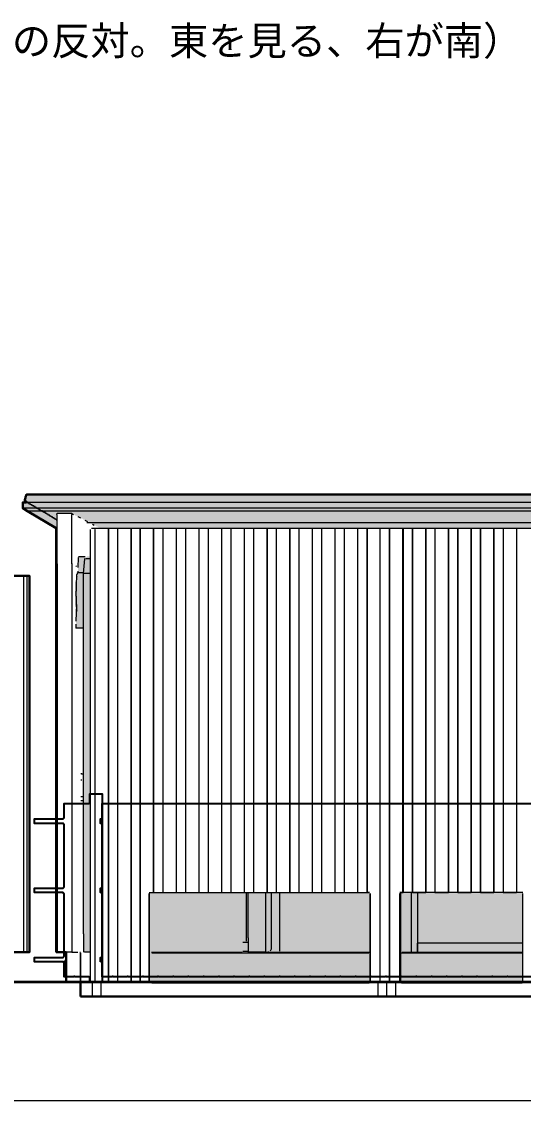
# Model space of a CAD drawing. Header units: millimetres. Extents: x 0 to 84100, y 0 to 59400.
# Drawn here: x 11975 to 17048, y 29193 to 40095 of the extents above; entities that cross this region are included whole.
import ezdxf

# ---------------------------------------------------------------- set-up
doc = ezdxf.new("R2010")
doc.units = ezdxf.units.MM
for name, color, linetype, lineweight in [('01_切断（構造・壁）', 7, 'Continuous', 35), ('09_立面の外形', 7, 'Continuous', 30), ('10_見えがかり', 7, 'Continuous', 13), ('12_見えがかり（ガラス）', 5, 'Continuous', 9), ('50_寸法', 3, 'Continuous', 9), ('80_図名・縮尺・方位', 7, 'Continuous', 18)]:
    doc.layers.add(name, color=color, linetype=linetype, lineweight=lineweight)
doc.styles.add('JP', font='NotoSansCJKjp-Regular.otf')

msp = doc.modelspace()

# ---------------------------------------------------------------- hatches: boundary and pattern name
at = {"layer": '10_見えがかり', "true_color": 0xe9dcc4}
for points in [[(18029, 35303), (18044, 35288), (18044, 35228), (18039, 35233), (12049, 35233), (12029, 35233), (12019, 35243), (12009, 35243), (12004, 35248), (12004, 35258), (12014, 35268), (12014, 35298), (12029, 35313), (18009, 35313), (18019, 35303)], [(12624, 34678), (12614, 34668), (12614, 34628), (12604, 34618), (12604, 33968), (12599, 33963), (12529, 33963), (12524, 33968), (12524, 34458), (12534, 34468), (12534, 34518), (12544, 34528), (12544, 34678), (12549, 34683), (12619, 34683)], [(12674, 34688), (12674, 30698), (12669, 30693), (12609, 30693), (12604, 30698), (12604, 34618), (12614, 34628), (12614, 34668), (12639, 34693), (12669, 34693)], [(12534, 34468), (12529, 34463), (12524, 34468), (12524, 34508), (12529, 34513), (12534, 34508)], [(12524, 34198), (12519, 34193), (12514, 34198), (12514, 34428), (12519, 34433), (12524, 34428)]]:
    msp.add_hatch(color=8, dxfattribs=at).paths.add_polyline_path(points)
at = {"layer": '12_見えがかり（ガラス）', "true_color": 0xdce9f2}
for points in [[(18044, 35228), (18044, 34978), (18039, 34973), (12769, 34973), (12759, 34983), (12749, 34983), (12739, 34993), (12729, 34993), (12719, 35003), (12709, 35003), (12689, 35023), (12679, 35023), (12669, 35033), (12659, 35033), (12649, 35043), (12639, 35043), (12629, 35053), (12619, 35053), (12609, 35063), (12599, 35063), (12589, 35073), (12579, 35073), (12569, 35083), (12559, 35083), (12549, 35093), (12539, 35093), (12529, 35103), (12519, 35103), (12509, 35113), (12499, 35113), (12489, 35123), (12329, 35123), (12324, 35118), (12324, 34988), (12319, 34983), (12309, 34983), (12289, 35003), (12279, 35003), (12269, 35013), (12259, 35013), (12239, 35033), (12229, 35033), (12219, 35043), (12209, 35043), (12199, 35053), (12189, 35053), (12169, 35073), (12159, 35073), (12149, 35083), (12139, 35083), (12119, 35103), (12109, 35103), (12099, 35113), (12089, 35113), (12069, 35133), (12059, 35133), (12049, 35143), (12039, 35143), (12029, 35153), (12019, 35153), (11999, 35173), (11989, 35173), (11984, 35178), (11984, 35228), (11989, 35233), (18039, 35233)], [(15489, 31293), (15494, 31288), (15494, 30398), (15489, 30393), (13279, 30393), (13274, 30398), (13274, 31288), (13279, 31293)], [(17039, 31293), (17044, 31288), (17044, 30398), (17039, 30393), (15809, 30393), (15804, 30398), (15804, 31288), (15809, 31293)]]:
    msp.add_hatch(color=8, dxfattribs=at).paths.add_polyline_path(points)

# ---------------------------------------------------------------- linework, layer by layer
at = {"layer": '01_切断（構造・壁）'}
msp.add_lwpolyline([(3834, 30393), (76266, 30393)], dxfattribs=at)
at = {"layer": '09_立面の外形'}
for points in [[(12572, 30243), (12572, 30393), (12424, 30393), (12424, 30503), (12412, 30503), (12412, 30603), (12424, 30603), (12424, 30693), (12326, 30693), (12326, 34977), (12035, 35148), (11986, 35177), (11986, 35237), (12023, 35237), (12023, 35246), (12008, 35246), (12008, 35264), (12011, 35272), (12013, 35281), (12016, 35289), (12018, 35298), (12020, 35307), (12023, 35315), (13662, 35315), (14482, 35315), (15303, 35315), (16124, 35315), (18006, 35315)], [(6334, 30693), (6334, 34493), (12055, 34493), (12055, 30693), (6334, 30693)], [(69292, 30243), (12572, 30243)]]:
    msp.add_lwpolyline(points, dxfattribs=at)
at = {"layer": '10_見えがかり'}
for points in [[(12052, 35228), (12038, 35228), (12038, 35237), (12023, 35237), (12023, 35246), (12008, 35246), (12008, 35264), (12011, 35272), (12013, 35281), (12016, 35289), (12018, 35298), (12020, 35307), (12023, 35315), (13662, 35315), (14482, 35315), (15303, 35315), (16124, 35315), (18038, 35315)], [(12333, 35055), (12332, 35055), (12332, 35064), (12318, 35064), (12318, 35072), (12303, 35072), (12303, 35081), (12288, 35081), (12288, 35090), (12273, 35090), (12273, 35098), (12259, 35098), (12259, 35107), (12244, 35107), (12244, 35116), (12229, 35116), (12229, 35124), (12215, 35124), (12215, 35133), (12200, 35133), (12200, 35142), (12185, 35142), (12185, 35150), (12170, 35150), (12170, 35159), (12156, 35159), (12156, 35168), (12141, 35168), (12141, 35176), (12126, 35176), (12126, 35185), (12111, 35185), (12111, 35194), (12097, 35194), (12097, 35202), (12082, 35202), (12082, 35211), (12067, 35211), (12067, 35220), (12052, 35220), (12052, 35228)], [(12326, 35120), (12333, 35120)], [(12482, 35124), (12333, 35124)], [(12333, 34615), (12333, 35114)], [(12482, 35124), (12500, 35115)], [(12482, 34615), (12482, 35114)], [(12543, 35093), (12570, 35079)], [(12614, 35057), (12640, 35044)], [(18056, 35029), (12634, 35029)], [(12692, 35017), (12710, 35008)], [(12670, 30393), (12670, 34964)], [(15649, 34974), (12680, 34974)], [(12850, 34974), (12716, 34974)], [(12716, 34974), (12718, 34974)], [(12716, 34964), (12716, 30393)], [(12852, 34974), (12718, 34974)], [(12718, 30393), (12718, 34964)], [(12850, 34974), (12852, 34974)], [(12850, 34974), (12850, 30393)], [(12852, 34974), (12852, 30393)], [(13079, 34974), (12945, 34974)], [(12945, 34974), (12945, 30393)], [(12945, 34974), (12947, 34974)], [(13081, 34974), (12947, 34974)], [(12947, 30393), (12947, 34974)], [(13079, 34974), (13081, 34974)], [(13079, 34974), (13079, 30393)], [(13081, 34974), (13081, 30393)], [(13174, 30393), (13174, 34974)], [(13308, 34974), (13174, 34974)], [(13174, 34974), (13176, 34974)], [(13176, 30393), (13176, 34974)], [(13310, 34974), (13176, 34974)], [(13308, 31293), (13308, 34974)], [(13308, 34974), (13310, 34974)], [(13310, 34974), (13310, 31293)], [(13537, 34974), (13403, 34974)], [(13403, 34974), (13403, 31293)], [(13403, 34974), (13405, 34974)], [(13539, 34974), (13405, 34974)], [(13405, 31293), (13405, 34974)], [(13537, 34974), (13539, 34974)], [(13537, 34974), (13537, 31293)], [(13539, 34974), (13539, 31293)], [(13766, 34974), (13632, 34974)], [(13632, 34974), (13632, 31293)], [(13632, 34974), (13634, 34974)], [(13768, 34974), (13634, 34974)], [(13634, 31293), (13634, 34974)], [(13766, 34974), (13768, 34974)], [(13766, 34974), (13766, 31293)], [(13768, 34974), (13768, 31293)], [(13995, 34974), (13862, 34974)], [(13862, 34974), (13862, 31293)], [(13862, 34974), (13863, 34974)], [(13997, 34974), (13863, 34974)], [(13863, 31293), (13863, 34974)], [(13995, 34974), (13997, 34974)], [(13995, 34974), (13995, 31293)], [(13997, 34974), (13997, 31293)], [(14224, 34974), (14091, 34974)], [(14091, 34974), (14091, 31293)], [(14091, 34974), (14093, 34974)], [(14226, 34974), (14093, 34974)], [(14093, 31293), (14093, 34974)], [(14224, 34974), (14226, 34974)], [(14224, 34974), (14224, 31293)], [(14226, 34974), (14226, 31293)], [(14454, 34974), (14320, 34974)], [(14320, 34974), (14320, 31293)], [(14320, 34974), (14322, 34974)], [(14456, 34974), (14322, 34974)], [(14322, 31293), (14322, 34974)], [(14454, 34974), (14456, 34974)], [(14454, 34974), (14454, 31293)], [(14456, 34974), (14456, 31293)], [(14683, 34974), (14549, 34974)], [(14549, 34974), (14549, 31293)], [(14549, 34974), (14551, 34974)], [(14685, 34974), (14551, 34974)], [(14551, 31293), (14551, 34974)], [(14683, 34974), (14685, 34974)], [(14683, 34974), (14683, 31293)], [(14685, 34974), (14685, 31293)], [(14912, 34974), (14778, 34974)], [(14778, 34974), (14778, 31293)], [(14778, 34974), (14780, 34974)], [(14914, 34974), (14780, 34974)], [(14780, 31293), (14780, 34974)], [(14912, 34974), (14914, 34974)], [(14912, 34974), (14912, 31293)], [(14914, 34974), (14914, 31293)], [(15141, 34974), (15007, 34974)], [(15007, 34974), (15007, 31293)], [(15007, 34974), (15009, 34974)], [(15143, 34974), (15009, 34974)], [(15009, 31293), (15009, 34974)], [(15141, 34974), (15143, 34974)], [(15141, 34974), (15141, 31293)], [(15143, 34974), (15143, 31293)], [(15370, 34974), (15236, 34974)], [(15236, 34974), (15236, 31293)], [(15236, 34974), (15238, 34974)], [(15372, 34974), (15238, 34974)], [(15238, 31293), (15238, 34974)], [(15370, 34974), (15372, 34974)], [(15370, 34974), (15370, 31293)], [(15372, 34974), (15372, 31293)], [(15599, 34974), (15466, 34974)], [(15466, 34974), (15468, 34974)], [(15466, 34974), (15466, 31293)], [(15601, 34974), (15468, 34974)], [(15468, 34974), (15468, 31293)], [(15599, 30393), (15599, 34974)], [(15599, 34974), (15601, 34974)], [(15601, 30393), (15601, 34974)], [(18035, 34974), (15649, 34974)], [(15695, 30393), (15695, 34974)], [(15829, 34974), (15695, 34974)], [(15695, 34974), (15697, 34974)], [(15697, 30393), (15697, 34974)], [(15831, 34974), (15697, 34974)], [(15829, 31293), (15829, 34974)], [(15829, 34974), (15831, 34974)], [(15831, 34974), (15831, 31293)], [(16059, 34974), (15925, 34974)], [(15925, 34974), (15925, 31293)], [(15925, 34974), (15926, 34974)], [(16060, 34974), (15926, 34974)], [(15926, 31293), (15926, 34974)], [(16059, 34974), (16060, 34974)], [(16059, 34974), (16059, 31293)], [(16060, 34974), (16060, 31293)], [(16288, 34974), (16154, 34974)], [(16154, 34974), (16154, 31293)], [(16154, 34974), (16156, 34974)], [(16290, 34974), (16156, 34974)], [(16156, 31293), (16156, 34974)], [(16288, 34974), (16290, 34974)], [(16288, 34974), (16288, 31293)], [(16290, 34974), (16290, 31293)], [(16518, 34974), (16384, 34974)], [(16384, 34974), (16384, 31293)], [(16384, 34974), (16386, 34974)], [(16520, 34974), (16386, 34974)], [(16386, 31293), (16386, 34974)], [(16518, 34974), (16520, 34974)], [(16518, 34974), (16518, 31293)], [(16520, 34974), (16520, 31293)], [(16747, 34974), (16613, 34974)], [(16613, 34974), (16613, 31293)], [(16613, 34974), (16615, 34974)], [(16749, 34974), (16615, 34974)], [(16615, 31293), (16615, 34974)], [(16747, 34974), (16749, 34974)], [(16747, 34974), (16747, 31293)], [(16749, 34974), (16749, 31293)], [(16977, 34974), (16843, 34974)], [(16843, 34974), (16843, 31293)], [(16843, 34974), (16845, 34974)], [(16979, 34974), (16845, 34974)], [(16845, 31293), (16845, 34974)], [(16977, 34974), (16979, 34974)], [(16977, 34974), (16977, 31293)], [(16979, 34974), (16979, 31293)], [(12548, 34678), (12545, 34579)], [(12618, 34688), (12549, 34688)], [(12613, 34665), (12619, 34671)], [(12333, 34615), (12333, 30693)], [(12491, 34611), (12482, 34615)], [(12490, 34611), (12482, 34615)], [(12482, 34615), (12482, 30693)], [(12531, 34590), (12523, 34594)], [(12601, 34518), (12613, 34665)], [(12672, 34665), (12623, 34665)], [(11998, 34493), (11990, 34493)], [(11998, 30693), (11998, 34493)], [(12017, 34493), (11998, 34493)], [(12031, 34493), (12016, 34493)], [(12031, 30693), (12031, 34493)], [(12050, 34493), (12031, 34493)], [(12529, 34462), (12528, 34440)], [(12531, 34481), (12529, 34462)], [(12533, 34496), (12531, 34481)], [(12536, 34517), (12535, 34508)], [(12538, 34522), (12536, 34517)], [(12540, 34523), (12538, 34522)], [(12600, 34523), (12540, 34523)], [(12543, 34540), (12543, 34530)], [(12671, 34518), (12601, 34518)], [(12601, 34336), (12601, 34518)], [(12526, 34390), (12525, 34364)], [(12525, 34364), (12525, 34338)], [(12527, 34416), (12526, 34390)], [(12528, 34440), (12527, 34416)], [(12525, 34313), (12525, 34338)], [(12525, 34288), (12525, 34313)], [(12525, 34288), (12525, 34262)], [(12525, 34262), (12526, 34236)], [(12526, 34236), (12527, 34210)], [(12601, 34154), (12601, 34336)], [(12531, 34204), (12524, 34036)], [(12527, 34210), (12528, 34186)], [(12528, 34186), (12529, 34165)], [(12529, 34165), (12531, 34146)], [(12531, 34146), (12532, 34138)], [(12601, 33972), (12601, 34154)], [(12523, 34006), (12522, 33966)], [(12601, 33966), (12522, 33966)], [(12602, 33790), (12601, 33972)], [(12602, 33607), (12602, 33790)], [(12602, 33425), (12602, 33607)], [(12602, 33243), (12602, 33425)], [(12602, 33061), (12602, 33243)], [(12602, 32879), (12602, 33061)], [(12602, 32697), (12602, 32879)], [(12602, 32515), (12602, 32697)], [(12584, 32493), (12575, 32493)], [(12582, 32493), (12602, 32493)], [(12602, 32332), (12602, 32515)], [(12575, 32433), (12584, 32433)], [(12602, 32150), (12602, 32332)], [(12575, 32263), (12604, 32263)], [(12575, 32223), (12604, 32223)], [(12602, 31968), (12602, 32150)], [(12602, 31786), (12602, 31968)], [(12602, 31604), (12602, 31786)], [(12602, 31422), (12602, 31604)], [(12602, 31240), (12602, 31422)], [(13266, 31293), (15490, 31293)], [(13266, 31293), (13310, 31293)], [(13273, 31293), (13308, 31293)], [(13308, 31293), (13310, 31293)], [(13403, 31293), (13405, 31293)], [(13403, 31293), (13537, 31293)], [(13405, 31293), (13539, 31293)], [(13537, 31293), (13539, 31293)], [(13632, 31293), (13634, 31293)], [(13632, 31293), (13766, 31293)], [(13634, 31293), (13768, 31293)], [(13766, 31293), (13768, 31293)], [(13862, 31293), (13863, 31293)], [(13862, 31293), (13995, 31293)], [(13863, 31293), (13997, 31293)], [(13995, 31293), (13997, 31293)], [(14091, 31293), (14093, 31293)], [(14091, 31293), (14224, 31293)], [(14093, 31293), (14226, 31293)], [(14224, 31293), (14226, 31293)], [(14249, 30803), (14249, 31292)], [(14320, 31293), (14322, 31293)], [(14320, 31293), (14454, 31293)], [(14322, 31293), (14456, 31293)], [(14454, 31293), (14456, 31293)], [(14549, 31293), (14551, 31293)], [(14549, 31293), (14683, 31293)], [(14551, 31293), (14685, 31293)], [(14585, 30703), (14585, 31292)], [(14683, 31293), (14685, 31293)], [(14778, 31293), (14780, 31293)], [(14778, 31293), (14912, 31293)], [(14780, 31293), (14914, 31293)], [(14912, 31293), (14914, 31293)], [(15007, 31293), (15009, 31293)], [(15007, 31293), (15141, 31293)], [(15009, 31293), (15143, 31293)], [(15141, 31293), (15143, 31293)], [(15236, 31293), (15238, 31293)], [(15236, 31293), (15370, 31293)], [(15238, 31293), (15372, 31293)], [(15370, 31293), (15372, 31293)], [(15490, 31293), (15466, 31293)], [(15466, 31293), (15468, 31293)], [(15492, 31293), (15468, 31293)], [(15797, 31293), (15798, 31293)], [(15797, 31293), (15829, 31293)], [(17042, 31293), (15798, 31293)], [(15798, 31293), (15831, 31293)], [(15829, 31293), (15831, 31293)], [(15918, 30693), (15918, 31292)], [(15925, 31293), (15926, 31293)], [(15925, 31293), (16059, 31293)], [(15926, 31293), (16060, 31293)], [(15978, 31292), (15978, 30693)], [(16059, 31293), (16060, 31293)], [(16154, 31293), (16156, 31293)], [(16154, 31293), (16288, 31293)], [(16156, 31293), (16290, 31293)], [(16288, 31293), (16290, 31293)], [(16384, 31293), (16386, 31293)], [(16384, 31293), (16518, 31293)], [(16386, 31293), (16520, 31293)], [(16518, 31293), (16520, 31293)], [(16613, 31293), (16615, 31293)], [(16613, 31293), (16747, 31293)], [(16615, 31293), (16749, 31293)], [(16747, 31293), (16749, 31293)], [(16843, 31293), (16845, 31293)], [(16843, 31293), (16977, 31293)], [(16845, 31293), (16979, 31293)], [(16977, 31293), (16979, 31293)], [(12602, 31057), (12602, 31240)], [(13264, 30393), (13264, 31283)], [(13266, 30393), (13266, 31283)], [(13266, 31283), (13266, 30393)], [(14265, 31265), (14265, 31284)], [(14265, 31122), (14265, 31265)], [(14443, 31265), (14443, 31284)], [(14443, 31122), (14443, 31265)], [(14498, 31284), (14498, 31151)], [(15498, 31283), (15498, 30393)], [(15500, 30393), (15500, 31283)], [(15500, 31283), (15500, 30393)], [(15797, 30393), (15797, 31283)], [(15798, 30393), (15798, 31283)], [(15798, 31283), (15798, 30393)], [(17042, 30393), (17042, 31283)], [(14265, 30979), (14265, 31122)], [(14443, 30979), (14443, 31122)], [(14498, 31151), (14498, 31008)], [(12602, 30875), (12602, 31057)], [(14265, 30836), (14265, 30979)], [(14443, 30836), (14443, 30979)], [(14498, 31008), (14498, 30865)], [(12602, 30875), (12602, 30693)], [(14498, 30865), (14498, 30722)], [(14213, 30793), (14221, 30793)], [(14221, 30793), (14230, 30793)], [(14230, 30793), (14238, 30793)], [(14238, 30793), (14246, 30793)], [(14246, 30793), (14255, 30793)], [(14255, 30793), (14263, 30793)], [(14265, 30836), (14265, 30693)], [(14443, 30693), (14443, 30836)], [(15978, 30693), (15978, 30783)], [(17037, 30783), (15978, 30783)], [(11998, 30693), (11990, 30693)], [(11998, 30693), (12017, 30693)], [(12031, 30693), (12016, 30693)], [(12031, 30693), (12050, 30693)], [(12326, 30693), (12333, 30693)], [(12482, 30693), (12333, 30693)], [(12424, 30393), (12424, 30683)], [(12427, 30393), (12427, 30683)], [(12433, 30403), (12433, 30692)], [(12482, 30693), (12545, 30693)], [(12563, 30693), (12572, 30693)], [(12572, 30393), (12572, 30683)], [(12575, 30393), (12575, 30683)], [(12671, 30693), (12611, 30693)], [(13288, 30693), (14205, 30693)], [(13291, 30683), (15486, 30683)], [(14213, 30703), (14221, 30703)], [(14221, 30703), (14230, 30703)], [(14230, 30703), (14238, 30703)], [(14238, 30703), (14246, 30703)], [(14246, 30703), (14255, 30703)], [(14255, 30703), (14263, 30703)], [(14443, 30693), (14265, 30693)], [(14443, 30693), (14463, 30693)], [(14451, 30693), (15491, 30693)], [(14473, 30693), (14463, 30693)], [(14498, 30722), (14487, 30700)], [(15815, 30683), (17043, 30683)], [(15821, 30693), (17041, 30693)], [(12412, 30503), (12412, 30603)], [(12412, 30603), (12422, 30603)], [(12412, 30603), (12415, 30603)], [(12432, 30503), (12432, 30603)], [(12412, 30503), (12422, 30503)], [(12412, 30503), (12415, 30503)], [(12424, 30393), (12572, 30393)], [(12424, 30393), (12427, 30393)], [(12575, 30393), (12427, 30393)], [(12572, 30243), (12572, 30393)], [(12572, 30393), (12671, 30393)], [(12572, 30393), (12575, 30393)], [(13266, 30393), (12670, 30393)], [(12691, 30243), (12691, 30383)], [(12716, 30393), (12718, 30393)], [(12716, 30393), (12850, 30393)], [(12718, 30393), (12852, 30393)], [(12780, 30243), (12780, 30383)], [(12780, 30243), (12780, 30383)], [(12850, 30393), (12852, 30393)], [(12945, 30393), (12947, 30393)], [(12945, 30393), (13079, 30393)], [(12947, 30393), (13081, 30393)], [(13079, 30393), (13081, 30393)], [(13174, 30393), (13264, 30393)], [(13174, 30393), (13176, 30393)], [(13176, 30393), (13266, 30393)], [(13264, 30393), (13266, 30393)], [(13290, 30383), (15488, 30383)], [(15498, 30393), (15599, 30393)], [(15498, 30393), (15500, 30393)], [(15649, 30393), (15500, 30393)], [(15601, 30393), (15500, 30393)], [(15578, 30243), (15578, 30383)], [(15578, 30243), (15578, 30383)], [(15599, 30393), (15601, 30393)], [(15798, 30393), (15649, 30393)], [(15668, 30243), (15668, 30383)], [(15668, 30243), (15668, 30383)], [(15695, 30393), (15797, 30393)], [(15695, 30393), (15697, 30393)], [(15697, 30393), (15798, 30393)], [(15757, 30243), (15757, 30383)], [(15757, 30243), (15757, 30383)], [(15797, 30393), (15798, 30393)], [(15798, 30393), (15807, 30393)], [(15817, 30383), (17036, 30383)], [(12572, 30243), (12691, 30243)], [(12691, 30243), (12780, 30243)], [(15578, 30243), (12780, 30243)], [(15668, 30243), (15578, 30243)], [(15668, 30243), (15757, 30243)], [(15757, 30243), (17755, 30243)]]:
    msp.add_lwpolyline(points, dxfattribs=at)
at = {"layer": '12_立面_外構・樹木'}
for points in [[(12107, 30593), (12107, 30594), (12107, 30638), (12107, 30638), (12107, 30638), (12389, 30638), (12390, 30638), (12392, 30638), (12393, 30639), (12395, 30639), (12396, 30640), (12397, 30641), (12398, 30642), (12400, 30643), (12401, 30644), (12401, 30645), (12402, 30646), (12403, 30647), (12403, 30649), (12404, 30650), (12404, 30652), (12404, 30653), (12404, 31278), (12404, 31280), (12404, 31281), (12403, 31282), (12403, 31284), (12402, 31285), (12401, 31286), (12401, 31288), (12400, 31289), (12398, 31290), (12397, 31291), (12396, 31291), (12395, 31292), (12393, 31292), (12392, 31293), (12390, 31293), (12389, 31293), (12107, 31293), (12107, 31293), (12107, 31294), (12107, 31338), (12107, 31338), (12107, 31338), (12389, 31338), (12390, 31338), (12392, 31338), (12393, 31339), (12395, 31339), (12396, 31340), (12397, 31341), (12398, 31342), (12400, 31343), (12401, 31344), (12401, 31345), (12402, 31346), (12403, 31347), (12403, 31349), (12404, 31350), (12404, 31352), (12404, 31353), (12404, 31978), (12404, 31980), (12404, 31981), (12403, 31982), (12403, 31984), (12402, 31985), (12401, 31986), (12401, 31988), (12400, 31989), (12398, 31990), (12397, 31991), (12396, 31991), (12395, 31992), (12393, 31992), (12392, 31993), (12390, 31993), (12389, 31993), (12107, 31993), (12107, 31993), (12107, 31994), (12107, 32038), (12107, 32038), (12107, 32038), (12389, 32038), (12390, 32038), (12392, 32038), (12393, 32039), (12395, 32039), (12396, 32040), (12397, 32041), (12398, 32042), (12400, 32043), (12401, 32044), (12401, 32045), (12402, 32046), (12403, 32047), (12403, 32049), (12404, 32050), (12404, 32052), (12404, 32053), (12404, 32193), (12404, 32193), (12404, 32193), (12502, 32193), (12502, 32193), (12502, 32193), (12504, 32192), (12505, 32192), (12506, 32192), (12508, 32192), (12509, 32192), (12511, 32192), (12512, 32192), (12514, 32192), (12515, 32193), (12515, 32193), (12516, 32193), (12650, 32193), (12651, 32193), (12653, 32193), (12654, 32194), (12656, 32194), (12657, 32195), (12658, 32196), (12659, 32197), (12660, 32198), (12661, 32199), (12662, 32200), (12663, 32201), (12664, 32202), (12664, 32204), (12665, 32205), (12665, 32207), (12665, 32208), (12665, 32293), (12665, 32293), (12665, 32293), (12787, 32293), (12788, 32293), (12788, 32293), (12788, 30394), (12788, 30393), (12787, 30393), (12665, 30393), (12665, 30393), (12665, 30394), (12665, 30428), (12665, 30430), (12665, 30431), (12664, 30432), (12664, 30434), (12663, 30435), (12662, 30436), (12661, 30438), (12660, 30439), (12659, 30440), (12658, 30441), (12657, 30441), (12656, 30442), (12654, 30442), (12653, 30443), (12651, 30443), (12650, 30443), (12516, 30443), (12515, 30443), (12515, 30443), (12514, 30444), (12512, 30444), (12511, 30445), (12509, 30445), (12508, 30445), (12506, 30445), (12505, 30444), (12504, 30444), (12502, 30443), (12502, 30443), (12502, 30443), (12404, 30443), (12404, 30443), (12404, 30444), (12404, 30578), (12404, 30580), (12404, 30581), (12403, 30582), (12403, 30584), (12402, 30585), (12401, 30586), (12401, 30588), (12400, 30589), (12398, 30590), (12397, 30591), (12396, 30591), (12395, 30592), (12393, 30592), (12392, 30593), (12390, 30593), (12389, 30593), (12107, 30593), (12107, 30593)], [(12772, 30593), (12772, 30594), (12772, 30638), (12772, 30638), (12773, 30638), (12775, 30638), (12776, 30638), (12778, 30638), (12779, 30639), (12781, 30639), (12782, 30640), (12783, 30641), (12784, 30642), (12785, 30643), (12786, 30644), (12787, 30645), (12788, 30646), (12789, 30647), (12789, 30649), (12790, 30650), (12790, 30652), (12790, 30653), (12790, 31278), (12790, 31280), (12790, 31281), (12789, 31282), (12789, 31284), (12788, 31285), (12787, 31286), (12786, 31288), (12785, 31289), (12784, 31290), (12783, 31291), (12782, 31291), (12781, 31292), (12779, 31292), (12778, 31293), (12776, 31293), (12775, 31293), (12773, 31293), (12772, 31293), (12772, 31294), (12772, 31338), (12772, 31338), (12773, 31338), (12775, 31338), (12776, 31338), (12778, 31338), (12779, 31339), (12781, 31339), (12782, 31340), (12783, 31341), (12784, 31342), (12785, 31343), (12786, 31344), (12787, 31345), (12788, 31346), (12789, 31347), (12789, 31349), (12790, 31350), (12790, 31352), (12790, 31353), (12790, 31978), (12790, 31980), (12790, 31981), (12789, 31982), (12789, 31984), (12788, 31985), (12787, 31986), (12786, 31988), (12785, 31989), (12784, 31990), (12783, 31991), (12782, 31991), (12781, 31992), (12779, 31992), (12778, 31993), (12776, 31993), (12775, 31993), (12773, 31993), (12772, 31993), (12772, 31994), (12772, 32038), (12772, 32038), (12773, 32038), (12775, 32038), (12776, 32038), (12778, 32038), (12779, 32039), (12781, 32039), (12782, 32040), (12783, 32041), (12784, 32042), (12785, 32043), (12786, 32044), (12787, 32045), (12788, 32046), (12789, 32047), (12789, 32049), (12790, 32050), (12790, 32052), (12790, 32053), (12790, 32193), (12790, 32193), (12790, 32193), (12887, 32193), (12888, 32193), (12888, 32193), (12889, 32192), (12891, 32192), (12892, 32192), (12894, 32192), (12895, 32192), (12897, 32192), (12898, 32192), (12900, 32192), (12901, 32193), (12901, 32193), (12902, 32193), (13041, 32193), (13041, 32193), (13042, 32193), (13043, 32192), (13044, 32192), (13046, 32192), (13047, 32192), (13049, 32192), (13050, 32192), (13052, 32192), (13053, 32192), (13054, 32193), (13055, 32193), (13055, 32193), (13195, 32193), (13195, 32193), (13195, 32193), (13197, 32192), (13198, 32192), (13199, 32192), (13201, 32192), (13202, 32192), (13204, 32192), (13205, 32192), (13207, 32192), (13208, 32193), (13208, 32193), (13209, 32193), (13348, 32193), (13348, 32193), (13349, 32193), (13350, 32192), (13352, 32192), (13353, 32192), (13354, 32192), (13356, 32192), (13357, 32192), (13359, 32192), (13360, 32192), (13362, 32193), (13362, 32193), (13362, 32193), (13502, 32193), (13502, 32193), (13502, 32193), (13504, 32192), (13505, 32192), (13507, 32192), (13508, 32192), (13509, 32192), (13511, 32192), (13512, 32192), (13514, 32192), (13515, 32193), (13515, 32193), (13516, 32193), (13655, 32193), (13656, 32193), (13656, 32193), (13657, 32192), (13659, 32192), (13660, 32192), (13662, 32192), (13663, 32192), (13665, 32192), (13666, 32192), (13667, 32192), (13669, 32193), (13669, 32193), (13669, 32193), (13809, 32193), (13809, 32193), (13809, 32193), (13811, 32192), (13812, 32192), (13814, 32192), (13815, 32192), (13817, 32192), (13818, 32192), (13820, 32192), (13821, 32192), (13822, 32193), (13823, 32193), (13823, 32193), (13962, 32193), (13963, 32193), (13963, 32193), (13964, 32192), (13966, 32192), (13967, 32192), (13969, 32192), (13970, 32192), (13972, 32192), (13973, 32192), (13975, 32192), (13976, 32193), (13976, 32193), (13977, 32193), (14116, 32193), (14116, 32193), (14117, 32193), (14118, 32192), (14119, 32192), (14121, 32192), (14122, 32192), (14124, 32192), (14125, 32192), (14127, 32192), (14128, 32192), (14129, 32193), (14130, 32193), (14130, 32193), (14269, 32193), (14270, 32193), (14270, 32193), (14272, 32192), (14273, 32192), (14274, 32192), (14276, 32192), (14277, 32192), (14279, 32192), (14280, 32192), (14282, 32192), (14283, 32193), (14283, 32193), (14284, 32193), (14423, 32193), (14423, 32193), (14424, 32193), (14425, 32192), (14427, 32192), (14428, 32192), (14429, 32192), (14431, 32192), (14432, 32192), (14434, 32192), (14435, 32192), (14437, 32193), (14437, 32193), (14437, 32193), (14577, 32193), (14577, 32193), (14577, 32193), (14579, 32192), (14580, 32192), (14582, 32192), (14583, 32192), (14584, 32192), (14586, 32192), (14587, 32192), (14589, 32192), (14590, 32193), (14590, 32193), (14591, 32193), (14730, 32193), (14731, 32193), (14731, 32193), (14732, 32192), (14734, 32192), (14735, 32192), (14737, 32192), (14738, 32192), (14739, 32192), (14741, 32192), (14742, 32192), (14744, 32193), (14744, 32193), (14744, 32193), (14884, 32193), (14884, 32193), (14884, 32193), (14886, 32192), (14887, 32192), (14889, 32192), (14890, 32192), (14892, 32192), (14893, 32192), (14895, 32192), (14896, 32192), (14897, 32193), (14898, 32193), (14898, 32193), (15037, 32193), (15038, 32193), (15038, 32193), (15039, 32192), (15041, 32192), (15042, 32192), (15044, 32192), (15045, 32192), (15047, 32192), (15048, 32192), (15049, 32192), (15051, 32193), (15051, 32193), (15052, 32193), (15191, 32193), (15191, 32193), (15192, 32193), (15193, 32192), (15194, 32192), (15196, 32192), (15197, 32192), (15199, 32192), (15200, 32192), (15202, 32192), (15203, 32192), (15204, 32193), (15205, 32193), (15205, 32193), (15344, 32193), (15345, 32193), (15345, 32193), (15347, 32192), (15348, 32192), (15349, 32192), (15351, 32192), (15352, 32192), (15354, 32192), (15355, 32192), (15357, 32192), (15358, 32193), (15358, 32193), (15359, 32193), (15498, 32193), (15498, 32193), (15499, 32193), (15500, 32192), (15501, 32192), (15503, 32192), (15504, 32192), (15506, 32192), (15507, 32192), (15509, 32192), (15510, 32192), (15512, 32193), (15512, 32193), (15512, 32193), (15652, 32193), (15652, 32193), (15652, 32193), (15654, 32192), (15655, 32192), (15656, 32192), (15658, 32192), (15659, 32192), (15661, 32192), (15662, 32192), (15664, 32192), (15665, 32193), (15665, 32193), (15666, 32193), (15805, 32193), (15806, 32193), (15806, 32193), (15807, 32192), (15809, 32192), (15810, 32192), (15812, 32192), (15813, 32192), (15814, 32192), (15816, 32192), (15817, 32192), (15819, 32193), (15819, 32193), (15819, 32193), (15959, 32193), (15959, 32193), (15959, 32193), (15961, 32192), (15962, 32192), (15964, 32192), (15965, 32192), (15967, 32192), (15968, 32192), (15969, 32192), (15971, 32192), (15972, 32193), (15973, 32193), (15973, 32193), (16112, 32193), (16113, 32193), (16113, 32193), (16114, 32192), (16116, 32192), (16117, 32192), (16119, 32192), (16120, 32192), (16122, 32192), (16123, 32192), (16124, 32192), (16126, 32193), (16126, 32193), (16126, 32193), (16266, 32193), (16266, 32193), (16267, 32193), (16268, 32192), (16269, 32192), (16271, 32192), (16272, 32192), (16274, 32192), (16275, 32192), (16277, 32192), (16278, 32192), (16279, 32193), (16280, 32193), (16280, 32193), (16419, 32193), (16420, 32193), (16420, 32193), (16421, 32192), (16423, 32192), (16424, 32192), (16426, 32192), (16427, 32192), (16429, 32192), (16430, 32192), (16432, 32192), (16433, 32193), (16433, 32193), (16434, 32193), (16573, 32193), (16573, 32193), (16574, 32193), (16575, 32192), (16576, 32192), (16578, 32192), (16579, 32192), (16581, 32192), (16582, 32192), (16584, 32192), (16585, 32192), (16587, 32193), (16587, 32193), (16587, 32193), (16727, 32193), (16727, 32193), (16727, 32193), (16729, 32192), (16730, 32192), (16731, 32192), (16733, 32192), (16734, 32192), (16736, 32192), (16737, 32192), (16739, 32192), (16740, 32193), (16740, 32193), (16741, 32193), (16880, 32193), (16881, 32193), (16881, 32193), (16882, 32192), (16884, 32192), (16885, 32192), (16887, 32192), (16888, 32192), (16889, 32192), (16891, 32192), (16892, 32192), (16894, 32193), (16894, 32193), (16894, 32193), (17034, 32193), (17034, 32193), (17034, 32193), (17036, 32192), (17037, 32192), (17039, 32192), (17040, 32192), (17042, 32192), (17043, 32192), (17044, 32192), (17046, 32192), (17047, 32193), (17048, 32193), (17048, 32193), (17187, 32193)], [(17187, 30443), (17048, 30443), (17048, 30443), (17047, 30443), (17046, 30444), (17044, 30444), (17043, 30445), (17042, 30445), (17040, 30445), (17039, 30445), (17037, 30444), (17036, 30444), (17034, 30443), (17034, 30443), (17034, 30443), (16894, 30443), (16894, 30443), (16894, 30443), (16892, 30444), (16891, 30444), (16889, 30445), (16888, 30445), (16887, 30445), (16885, 30445), (16884, 30444), (16882, 30444), (16881, 30443), (16881, 30443), (16880, 30443), (16741, 30443), (16740, 30443), (16740, 30443), (16739, 30444), (16737, 30444), (16736, 30445), (16734, 30445), (16733, 30445), (16731, 30445), (16730, 30444), (16729, 30444), (16727, 30443), (16727, 30443), (16727, 30443), (16587, 30443), (16587, 30443), (16587, 30443), (16585, 30444), (16584, 30444), (16582, 30445), (16581, 30445), (16579, 30445), (16578, 30445), (16576, 30444), (16575, 30444), (16574, 30443), (16573, 30443), (16573, 30443), (16434, 30443), (16433, 30443), (16433, 30443), (16432, 30444), (16430, 30444), (16429, 30445), (16427, 30445), (16426, 30445), (16424, 30445), (16423, 30444), (16421, 30444), (16420, 30443), (16420, 30443), (16419, 30443), (16280, 30443), (16280, 30443), (16279, 30443), (16278, 30444), (16277, 30444), (16275, 30445), (16274, 30445), (16272, 30445), (16271, 30445), (16269, 30444), (16268, 30444), (16267, 30443), (16266, 30443), (16266, 30443), (16126, 30443), (16126, 30443), (16126, 30443), (16124, 30444), (16123, 30444), (16122, 30445), (16120, 30445), (16119, 30445), (16117, 30445), (16116, 30444), (16114, 30444), (16113, 30443), (16113, 30443), (16112, 30443), (15973, 30443), (15973, 30443), (15972, 30443), (15971, 30444), (15969, 30444), (15968, 30445), (15967, 30445), (15965, 30445), (15964, 30445), (15962, 30444), (15961, 30444), (15959, 30443), (15959, 30443), (15959, 30443), (15819, 30443), (15819, 30443), (15819, 30443), (15817, 30444), (15816, 30444), (15814, 30445), (15813, 30445), (15812, 30445), (15810, 30445), (15809, 30444), (15807, 30444), (15806, 30443), (15806, 30443), (15805, 30443), (15666, 30443), (15665, 30443), (15665, 30443), (15664, 30444), (15662, 30444), (15661, 30445), (15659, 30445), (15658, 30445), (15656, 30445), (15655, 30444), (15654, 30444), (15652, 30443), (15652, 30443), (15652, 30443), (15512, 30443), (15512, 30443), (15512, 30443), (15510, 30444), (15509, 30444), (15507, 30445), (15506, 30445), (15504, 30445), (15503, 30445), (15501, 30444), (15500, 30444), (15499, 30443), (15498, 30443), (15498, 30443), (15359, 30443), (15358, 30443), (15358, 30443), (15357, 30444), (15355, 30444), (15354, 30445), (15352, 30445), (15351, 30445), (15349, 30445), (15348, 30444), (15347, 30444), (15345, 30443), (15345, 30443), (15344, 30443), (15205, 30443), (15205, 30443), (15204, 30443), (15203, 30444), (15202, 30444), (15200, 30445), (15199, 30445), (15197, 30445), (15196, 30445), (15194, 30444), (15193, 30444), (15192, 30443), (15191, 30443), (15191, 30443), (15052, 30443), (15051, 30443), (15051, 30443), (15049, 30444), (15048, 30444), (15047, 30445), (15045, 30445), (15044, 30445), (15042, 30445), (15041, 30444), (15039, 30444), (15038, 30443), (15038, 30443), (15037, 30443), (14898, 30443), (14898, 30443), (14897, 30443), (14896, 30444), (14895, 30444), (14893, 30445), (14892, 30445), (14890, 30445), (14889, 30445), (14887, 30444), (14886, 30444), (14884, 30443), (14884, 30443), (14884, 30443), (14744, 30443), (14744, 30443), (14744, 30443), (14742, 30444), (14741, 30444), (14739, 30445), (14738, 30445), (14737, 30445), (14735, 30445), (14734, 30444), (14732, 30444), (14731, 30443), (14731, 30443), (14730, 30443), (14591, 30443), (14590, 30443), (14590, 30443), (14589, 30444), (14587, 30444), (14586, 30445), (14584, 30445), (14583, 30445), (14582, 30445), (14580, 30444), (14579, 30444), (14577, 30443), (14577, 30443), (14577, 30443), (14437, 30443), (14437, 30443), (14437, 30443), (14435, 30444), (14434, 30444), (14432, 30445), (14431, 30445), (14429, 30445), (14428, 30445), (14427, 30444), (14425, 30444), (14424, 30443), (14423, 30443), (14423, 30443), (14284, 30443), (14283, 30443), (14283, 30443), (14282, 30444), (14280, 30444), (14279, 30445), (14277, 30445), (14276, 30445), (14274, 30445), (14273, 30444), (14272, 30444), (14270, 30443), (14270, 30443), (14269, 30443), (14130, 30443), (14130, 30443), (14129, 30443), (14128, 30444), (14127, 30444), (14125, 30445), (14124, 30445), (14122, 30445), (14121, 30445), (14119, 30444), (14118, 30444), (14117, 30443), (14116, 30443), (14116, 30443), (13977, 30443), (13976, 30443), (13976, 30443), (13975, 30444), (13973, 30444), (13972, 30445), (13970, 30445), (13969, 30445), (13967, 30445), (13966, 30444), (13964, 30444), (13963, 30443), (13963, 30443), (13962, 30443), (13823, 30443), (13823, 30443), (13822, 30443), (13821, 30444), (13820, 30444), (13818, 30445), (13817, 30445), (13815, 30445), (13814, 30445), (13812, 30444), (13811, 30444), (13809, 30443), (13809, 30443), (13809, 30443), (13669, 30443), (13669, 30443), (13669, 30443), (13667, 30444), (13666, 30444), (13665, 30445), (13663, 30445), (13662, 30445), (13660, 30445), (13659, 30444), (13657, 30444), (13656, 30443), (13656, 30443), (13655, 30443), (13516, 30443), (13515, 30443), (13515, 30443), (13514, 30444), (13512, 30444), (13511, 30445), (13509, 30445), (13508, 30445), (13507, 30445), (13505, 30444), (13504, 30444), (13502, 30443), (13502, 30443), (13502, 30443), (13362, 30443), (13362, 30443), (13362, 30443), (13360, 30444), (13359, 30444), (13357, 30445), (13356, 30445), (13354, 30445), (13353, 30445), (13352, 30444), (13350, 30444), (13349, 30443), (13348, 30443), (13348, 30443), (13209, 30443), (13208, 30443), (13208, 30443), (13207, 30444), (13205, 30444), (13204, 30445), (13202, 30445), (13201, 30445), (13199, 30445), (13198, 30444), (13197, 30444), (13195, 30443), (13195, 30443), (13195, 30443), (13055, 30443), (13055, 30443), (13054, 30443), (13053, 30444), (13052, 30444), (13050, 30445), (13049, 30445), (13047, 30445), (13046, 30445), (13044, 30444), (13043, 30444), (13042, 30443), (13041, 30443), (13041, 30443), (12902, 30443), (12901, 30443), (12901, 30443), (12900, 30444), (12898, 30444), (12897, 30445), (12895, 30445), (12894, 30445), (12892, 30445), (12891, 30444), (12889, 30444), (12888, 30443), (12888, 30443), (12887, 30443), (12790, 30443), (12790, 30443), (12790, 30444), (12790, 30578), (12790, 30580), (12790, 30581), (12789, 30582), (12789, 30584), (12788, 30585), (12787, 30586), (12786, 30588), (12785, 30589), (12784, 30590), (12783, 30591), (12782, 30591), (12781, 30592), (12779, 30592), (12778, 30593), (12776, 30593), (12775, 30593), (12773, 30593), (12772, 30593)]]:
    msp.add_lwpolyline(points, dxfattribs=at)
at = {"layer": '12_見えがかり（ガラス）'}
for points in [[(11986, 35177), (11986, 35237)], [(12928, 35237), (11986, 35237)], [(13871, 35237), (12928, 35237)], [(14815, 35237), (13871, 35237)], [(15759, 35237), (14815, 35237)], [(16704, 35237), (15759, 35237)], [(17649, 35237), (16704, 35237)], [(12928, 35177), (11986, 35177)], [(11986, 35177), (12019, 35158)], [(12976, 35148), (12035, 35148)], [(12994, 35148), (12035, 35148)], [(12318, 34982), (12069, 35128)], [(13871, 35177), (12928, 35177)], [(13918, 35148), (12976, 35148)], [(13953, 35148), (12994, 35148)], [(14815, 35177), (13871, 35177)], [(14860, 35148), (13918, 35148)], [(14913, 35148), (13953, 35148)], [(15759, 35177), (14815, 35177)], [(15802, 35148), (14860, 35148)], [(15874, 35148), (14913, 35148)], [(16704, 35177), (15759, 35177)], [(16746, 35148), (15802, 35148)], [(16835, 35148), (15874, 35148)], [(17649, 35177), (16704, 35177)], [(17689, 35148), (16746, 35148)], [(17796, 35148), (16835, 35148)], [(15806, 31283), (15806, 30393)], [(15488, 30393), (13284, 30393)], [(15492, 30393), (14564, 30393)], [(17039, 30393), (15806, 30393)], [(17043, 30393), (16714, 30393)]]:
    msp.add_lwpolyline(points, dxfattribs=at)
at = {"layer": '50_寸法'}
msp.add_lwpolyline([(6334, 29193), (73766, 29193)], dxfattribs=at)

# ---------------------------------------------------------------- texts
at = {"layer": '80_図名・縮尺・方位', "insert": (2134, 40047), "char_height": 291.06, "attachment_point": 1, "style": 'JP'}
msp.add_mtext('道路の側の立面図\u30001/100\u3000（西の道路から、園庭の側の反対。東を見る、右が南）', dxfattribs=at)

doc.saveas('drawing.dxf')
